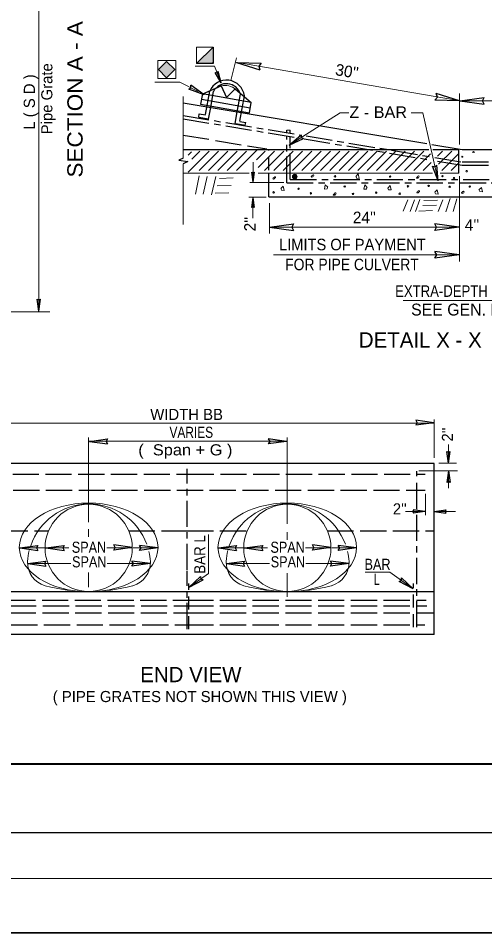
# Model space of a CAD drawing. Extents: x -48 to 160, y -10 to 186.
# Drawn here: x 79.31 to 99.61, y -9.5 to 30.32 of the extents above; entities that cross this region are included whole.
import ezdxf

# ---------------------------------------------------------------- set-up
doc = ezdxf.new("R2010")
doc.units = 0
doc.header["$LTSCALE"] = 0.19
for name, pattern in [('LONG_DASH_SHORT_DASH', [9.9, 6, -1.2, 1.5, -1.2]), ('LONG_DASHED', [7.5, 6, -1.5]), ('MEDIUM_DASHED', [4.5, 3, -1.5])]:
    doc.linetypes.add(name, pattern=pattern)
doc.layers.add('1', color=7, linetype='Continuous', lineweight=13)

msp = doc.modelspace()

# ---------------------------------------------------------------- hatches: boundary and pattern name
at = {"layer": '1'}
for points in [[(87.0624, 28.3436), (87.7923, 29.0652), (87.7899, 28.3427)], [(85.7633, 27.7299), (85.409, 28.0843), (85.7633, 28.4387), (86.1177, 28.0843)], [(91.444, 23.42, 1), (91.241, 23.42, 1)]]:
    msp.add_hatch(color=256, dxfattribs=at).paths.add_polyline_path(points)

# ---------------------------------------------------------------- linework, layer by layer
for p, q in [((80.1992, 17.8231), (80.1992, 35.7794)), ((88.5612, 27.6082), (88.8111, 28.5947)), ((88.7617, 28.3995), (98.2904, 26.7606)), ((87.0037, 28.2336), (87.8416, 28.2336)), ((87.844, 28.2348), (88.1402, 27.5061)), ((85.2531, 27.5369), (86.3289, 27.5369)), ((86.3369, 27.5369), (87.1333, 27.1259)), ((86.4792, 24.2277), (86.4792, 26.9173)), ((98.5142, 24.8206), (98.5142, 27.0352)), ((98.5142, 26.7167), (106.7639, 26.7167)), ((91.091, 24.7932), (93.3181, 26.1941)), ((93.6873, 26.1941), (93.3181, 26.1941)), ((96.4066, 26.1941), (96.9128, 26.1941)), ((96.9128, 26.1941), (97.5794, 23.2366)), ((91.0026, 25.4382), (91.1447, 25.4382)), ((86.6966, 23.6095), (87.6192, 24.532)), ((86.7008, 24.3579), (86.8417, 24.4987)), ((86.8602, 24.1791), (87.2132, 24.532)), ((87.1791, 23.6857), (88.0253, 24.532)), ((87.585, 23.6857), (88.4314, 24.532)), ((87.9911, 23.6857), (88.8374, 24.532)), ((88.3973, 23.6857), (89.2436, 24.532)), ((88.8032, 23.6857), (89.7398, 24.6221)), ((89.6768, 24.1532), (90.0557, 24.532)), ((89.7523, 23.8224), (90.4618, 24.532)), ((90.0216, 23.6857), (90.8679, 24.532)), ((90.4277, 23.6857), (91.2739, 24.532)), ((90.8337, 23.6857), (91.6802, 24.532)), ((91.2398, 23.6857), (92.0861, 24.532)), ((91.646, 23.6857), (92.4925, 24.532)), ((92.052, 23.6857), (92.8983, 24.532)), ((92.4581, 23.6857), (93.3043, 24.532)), ((92.8642, 23.6857), (93.7107, 24.532)), ((93.2702, 23.6857), (94.1166, 24.532)), ((93.6763, 23.6857), (94.5228, 24.532)), ((94.0826, 23.6857), (94.9288, 24.532)), ((94.4886, 23.6857), (95.3348, 24.532)), ((94.8945, 23.6857), (95.741, 24.532)), ((95.3007, 23.6857), (96.1471, 24.532)), ((95.7067, 23.6857), (96.5532, 24.532)), ((96.1129, 23.6857), (96.9592, 24.532)), ((96.5192, 23.6857), (97.2418, 24.4084)), ((97.5502, 24.3108), (97.7714, 24.532)), ((97.6033, 23.9578), (98.1776, 24.532)), ((97.7373, 23.6857), (98.4818, 24.4303)), ((86.4792, 21.3322), (86.4792, 23.9721)), ((89.5302, 23.1923), (89.5302, 24.0577)), ((96.925, 23.6857), (97.2724, 24.033)), ((98.1432, 23.6857), (98.4818, 24.0242)), ((86.4792, 23.5732), (89.3519, 23.5732)), ((89.7421, 23.5732), (97.335, 23.5732)), ((97.6683, 23.5732), (98.4833, 23.5732)), ((87.0158, 22.6538), (87.1847, 23.4594)), ((87.3537, 22.6638), (87.5227, 23.4296)), ((87.7115, 22.6288), (87.9103, 23.4296)), ((88.0592, 23.3448), (88.6556, 23.3648)), ((90.8708, 23.16), (89.3812, 23.16)), ((98.5142, 19.7272), (98.5142, 23.4451)), ((87.8704, 22.6983), (88.4667, 22.7182)), ((87.9698, 23.0167), (88.5662, 23.0366)), ((90.0904, 22.5292), (89.3415, 22.5292)), ((89.5152, 21.6099), (89.5152, 22.4964)), ((96.0655, 21.9227), (96.2692, 22.4099)), ((96.3637, 21.9027), (96.5476, 22.4099)), ((96.6022, 21.9027), (96.7861, 22.4298)), ((96.9549, 22.3802), (97.5512, 22.4001)), ((97.5763, 21.9027), (97.78, 22.4099)), ((97.9142, 21.8828), (98.0981, 22.4696)), ((98.2322, 21.9027), (98.3962, 22.4497)), ((90.2356, 20.9397), (90.2356, 22.2711)), ((96.7362, 21.9227), (97.3326, 21.9426)), ((96.9152, 22.1613), (97.5115, 22.1812)), ((90.2356, 21.225), (98.5142, 21.225)), ((90.4157, 20.0172), (98.387, 20.0172)), ((96.0617, 18.0344), (104.2365, 18.0344)), ((77.777, 17.5406), (80.6767, 17.5406)), ((97.4036, 11.1712), (97.4036, 12.8408)), ((75.7518, 12.6917), (97.4036, 12.6917)), ((82.3635, 8.3733), (82.3635, 12.0665)), ((91.0097, 8.3062), (91.0097, 12.0665)), ((82.3635, 11.8983), (91.0097, 11.8983)), ((98.0359, 10.9477), (98.0359, 11.7532)), ((98.3825, 10.9477), (97.6145, 10.9477)), ((98.423, 10.6115), (96.7463, 10.6115)), ((98.0359, 9.8572), (98.0359, 10.6115)), ((97.0252, 8.677), (97.0252, 9.607)), ((96.1587, 8.8359), (97.0062, 8.8359)), ((97.4098, 8.8359), (98.3312, 8.8359)), ((82.3635, 7.7349), (82.3635, 8.0709)), ((87.5824, 7.8377), (87.5824, 6.1394)), ((91.0097, 7.6005), (91.0097, 7.9365)), ((80.452, 7.2523), (79.5154, 7.2523)), ((81.5145, 7.2523), (80.4742, 7.2523)), ((84.2623, 7.2523), (83.1662, 7.2523)), ((85.3884, 7.2523), (84.3131, 7.2523)), ((89.0982, 7.2523), (88.1616, 7.2523)), ((90.1607, 7.2523), (89.1203, 7.2523)), ((92.9085, 7.2523), (91.8123, 7.2523)), ((94.0346, 7.2523), (92.9592, 7.2523)), ((79.7177, 6.5741), (81.5964, 6.5741)), ((83.1727, 6.5741), (85.0472, 6.5741)), ((88.3639, 6.5741), (90.2426, 6.5741)), ((91.8188, 6.5741), (93.6933, 6.5741)), ((82.3635, 5.5396), (82.3635, 6.1791)), ((87.5824, 6.1394), (86.7455, 5.5393)), ((91.0097, 5.1297), (91.0097, 6.1556)), ((13.8619, -7.1441), (157.8512, -7.1441))]:
    msp.add_line(p, q, dxfattribs=at)
at = {"layer": '1', "lineweight": 25}
for p, q in [((87.7777, 28.9516), (87.7676, 28.9617)), ((87.7702, 28.3786), (87.7777, 28.3861)), ((88.8102, 28.3918), (89.876, 28.3571)), ((88.8102, 28.3918), (89.8269, 28.071)), ((88.1403, 27.5062), (87.883, 27.9532)), ((88.1403, 27.5062), (88.013, 28.006)), ((87.3975, 26.9901), (86.7272, 27.227)), ((87.3975, 26.9901), (86.816, 27.3989)), ((87.3347, 27.0248), (88.1393, 27.3724)), ((88.767, 27.2285), (89.4362, 26.6465)), ((87.2807, 26.7927), (89.4038, 26.4183)), ((98.5096, 26.7226), (97.4439, 26.7572)), ((98.5096, 26.7226), (97.4928, 27.0434)), ((98.5306, 26.7176), (99.5869, 26.8627)), ((98.5306, 26.7176), (99.5869, 26.5727)), ((86.4792, 26.6315), (97.0928, 24.8623)), ((91.0913, 24.7929), (91.6181, 25.2349)), ((91.0913, 24.7929), (91.7177, 25.0764)), ((97.3091, 24.8263), (98.6238, 24.6072)), ((86.4792, 24.6072), (97.1795, 24.6072)), ((97.3572, 24.6072), (98.4917, 24.6072)), ((98.4833, 23.5732), (98.4833, 24.6072)), ((98.6238, 24.6072), (106.7531, 24.6072)), ((97.5797, 23.2368), (97.5212, 23.9219)), ((89.5304, 23.1924), (89.4719, 23.6182)), ((89.5304, 23.1924), (89.5889, 23.6182)), ((90.2133, 22.5397), (90.2133, 23.5715)), ((97.5797, 23.2368), (97.3387, 23.8807)), ((89.515, 22.4963), (89.4565, 22.0706)), ((89.515, 22.4963), (89.5735, 22.0706)), ((90.2133, 22.5397), (104.2901, 22.5397)), ((90.2357, 21.2244), (91.2918, 21.3694)), ((90.2357, 21.2244), (91.2918, 21.0792)), ((98.4863, 21.2232), (97.4303, 21.3682)), ((98.4863, 21.2232), (97.4303, 21.0781)), ((98.4964, 20.0177), (97.4402, 20.1629)), ((98.4964, 20.0177), (97.4402, 19.8727)), ((80.1993, 17.5632), (80.1268, 18.0918)), ((80.1993, 17.5632), (80.2722, 18.0918)), ((97.397, 12.702), (96.6038, 12.811)), ((97.397, 12.702), (96.6038, 12.5929)), ((82.4042, 11.8942), (83.1974, 12.0032)), ((90.9827, 11.8942), (90.1896, 12.0032)), ((82.4042, 11.8942), (83.1974, 11.7852)), ((90.9827, 11.8942), (90.1896, 11.7852)), ((98.0362, 10.9477), (97.966, 11.4587)), ((98.0362, 10.9477), (98.1063, 11.4587)), ((75.7337, 10.9501), (88.7556, 10.9501)), ((86.0083, 10.9501), (97.4017, 10.9501)), ((97.4017, 3.4784), (97.4017, 10.9284)), ((98.0357, 10.6114), (97.9655, 10.1005)), ((98.0357, 10.6114), (98.1058, 10.1005)), ((97.0061, 8.8362), (96.4952, 8.9063)), ((97.0061, 8.8362), (96.4952, 8.766)), ((97.4098, 8.8357), (97.9207, 8.9058)), ((97.4098, 8.8357), (97.9207, 8.7655)), ((79.3687, 7.252), (80.1617, 7.3611)), ((79.3687, 7.252), (80.1617, 7.143)), ((80.5102, 7.252), (81.3032, 7.3611)), ((80.5102, 7.252), (81.3032, 7.143)), ((84.2616, 7.2719), (83.4686, 7.3808)), ((84.2616, 7.2719), (83.4686, 7.1627)), ((85.3815, 7.2503), (84.5885, 7.3592)), ((85.3815, 7.2503), (84.5885, 7.1412)), ((88.0148, 7.252), (88.8079, 7.3611)), ((88.0148, 7.252), (88.8079, 7.143)), ((89.1563, 7.252), (89.9494, 7.3611)), ((89.1563, 7.252), (89.9494, 7.143)), ((92.9077, 7.2719), (92.1148, 7.3808)), ((92.9077, 7.2719), (92.1148, 7.1627)), ((94.0277, 7.2503), (93.2347, 7.3592)), ((94.0277, 7.2503), (93.2347, 7.1412)), ((79.7178, 6.5737), (80.5113, 6.6827)), ((79.7178, 6.5737), (80.5113, 6.4646)), ((85.047, 6.5743), (84.2539, 6.6834)), ((85.047, 6.5743), (84.2539, 6.4654)), ((88.364, 6.5737), (89.1575, 6.6827)), ((88.364, 6.5737), (89.1575, 6.4646)), ((93.6932, 6.5743), (92.9001, 6.6834)), ((93.6932, 6.5743), (92.9001, 6.4654)), ((86.7458, 5.5392), (87.2448, 6.0122)), ((86.7458, 5.5392), (87.3539, 5.86)), ((96.4912, 5.474), (95.883, 5.7949)), ((96.4912, 5.474), (95.9922, 5.947)), ((75.7348, 5.3583), (88.7567, 5.3583)), ((86.4535, 5.3583), (97.4029, 5.3583)), ((75.7337, 3.4997), (88.7556, 3.4997)), ((86.6019, 3.4997), (97.4017, 3.4997)), ((19.8616, -5.1441), (157.8512, -5.1441))]:
    msp.add_line(p, q, dxfattribs=at)
at = {"layer": '1', "linetype": 'LONG_DASHED', "lineweight": 25}
for p, q in [((87.4599, 26.1197), (87.64, 27.1406)), ((87.6835, 26.443), (87.8041, 27.1276)), ((88.8377, 26.2427), (88.9745, 27.0183)), ((88.9529, 25.8309), (89.1487, 26.9411)), ((87.5932, 25.9308), (87.6815, 26.4311)), ((87.1621, 26.0173), (87.1872, 26.1599)), ((87.163, 26.01), (87.5894, 25.9347)), ((87.1872, 26.1599), (87.458, 26.1121)), ((88.7472, 25.7297), (88.8371, 26.2385)), ((88.7546, 25.7343), (89.1955, 25.6565)), ((88.945, 25.8262), (89.2093, 25.7796)), ((89.1882, 25.6603), (89.2093, 25.7796)), ((86.4792, 25.2335), (90.1226, 24.626)), ((76.2154, 10.4607), (86.6793, 10.4607)), ((86.6793, 10.4607), (97.0203, 10.4607)), ((96.651, 8.9462), (96.651, 10.5977)), ((76.2366, 9.7753), (97.0203, 9.7753)), ((75.7348, 7.9979), (80.6257, 7.9979)), ((84.1159, 7.9979), (86.658, 7.9979)), ((86.658, 7.9979), (89.2718, 7.9979)), ((92.7621, 7.9979), (97.4029, 7.9979)), ((76.0656, 4.9718), (86.658, 4.9718)), ((86.658, 4.9718), (97.0552, 4.9718)), ((76.1004, 4.7334), (86.658, 4.7334)), ((77.5132, 4.4308), (86.658, 4.4308)), ((86.658, 4.7334), (97.09, 4.7334)), ((86.658, 4.4308), (97.4017, 4.4308)), ((76.1511, 3.8997), (86.658, 3.8997)), ((86.658, 3.8997), (97.0002, 3.8997))]:
    msp.add_line(p, q, dxfattribs=at)
at = {"layer": '1', "linetype": 'LONG_DASH_SHORT_DASH', "lineweight": 25}
for p, q in [((86.4792, 26.0861), (91.5525, 25.2404)), ((86.4792, 25.9432), (91.4333, 25.1173)), ((91.0026, 25.3447), (91.0026, 25.4382)), ((91.0026, 23.1521), (91.0026, 25.1689)), ((91.1447, 25.3246), (91.1447, 25.4382)), ((91.1447, 24.8605), (91.1447, 25.1545)), ((91.8438, 25.1919), (97.2477, 24.2912)), ((91.1447, 23.2952), (91.1447, 24.7884)), ((91.7487, 25.0648), (97.2677, 24.1447)), ((97.4423, 24.2587), (98.6278, 24.0611)), ((97.556, 24.0967), (98.6278, 23.918)), ((98.6278, 24.0611), (105.972, 24.0611)), ((98.6278, 23.918), (105.7998, 23.918)), ((91.0026, 23.1521), (105.7998, 23.1521)), ((91.1447, 23.2952), (105.7998, 23.2952)), ((86.658, 6.29), (86.658, 10.6937)), ((96.651, 3.7992), (96.651, 8.7442)), ((86.658, 3.7171), (86.658, 6.2452))]:
    msp.add_line(p, q, dxfattribs=at)
at = {"layer": '1', "linetype": 'MEDIUM_DASHED', "lineweight": 25}
for p, q in [((90.2133, 23.7068), (90.2133, 24.6072)), ((86.7337, 3.7171), (86.7337, 5.6995)), ((96.5057, 3.7984), (96.5057, 5.6995))]:
    msp.add_line(p, q, dxfattribs=at)
at = {"layer": '1', "lineweight": 40}
msp.add_line((25.8609, -2.1444), (155.8512, -2.1444), dxfattribs=at)
at = {"layer": '1', "lineweight": 35}
msp.add_lwpolyline([(160.1198, 98.7473), (11.4292, 98.7473), (11.4292, -9.5026), (160.1198, -9.5026)], close=True, dxfattribs=at)
at = {"layer": '1'}
for points in [[(87.0607, 28.3427), (87.7899, 28.3427), (87.7899, 29.0646), (87.0607, 29.0646)], [(86.1634, 27.6918), (85.3743, 27.6918), (85.3743, 28.4809), (86.1634, 28.4809)], [(85.7633, 27.7299), (85.409, 28.0843), (85.7633, 28.4387), (86.1177, 28.0843)]]:
    msp.add_lwpolyline(points, close=True, dxfattribs=at)
at = {"layer": '1', "linetype": 'LONG_DASHED', "lineweight": 25}
msp.add_lwpolyline([(87.0624, 28.3436), (87.7923, 29.0652), (87.7899, 28.3427)], close=True, dxfattribs=at)
at = {"layer": '1', "lineweight": 25}
for points in [[(89.876, 28.3571), (89.7707, 28.2264), (89.8269, 28.071)], [(87.883, 27.9532), (87.9636, 27.9432), (88.013, 28.006)], [(86.7272, 27.227), (86.8208, 27.2888), (86.816, 27.3989)], [(88.1399, 27.3721), (88.3679, 26.8649), (88.7503, 27.2427)], [(97.4439, 26.7572), (97.5493, 26.888), (97.4928, 27.0434)], [(99.5869, 26.5727), (99.5053, 26.7192), (99.5869, 26.8627)], [(91.6181, 25.2349), (91.6238, 25.1267), (91.7177, 25.0764)], [(86.4792, 24.2277), (86.2933, 24.1396), (86.6863, 24.0818), (86.4792, 23.9721)], [(97.3387, 23.8807), (97.4425, 23.8501), (97.5212, 23.9219)], [(89.4719, 23.6182), (89.531, 23.5852), (89.5889, 23.6182)], [(89.5735, 22.0706), (89.5143, 22.1035), (89.4565, 22.0706)], [(91.2918, 21.3694), (91.2103, 21.2228), (91.2918, 21.0792)], [(97.4303, 21.0781), (97.5119, 21.2246), (97.4303, 21.3682)], [(97.4402, 19.8727), (97.5218, 20.0193), (97.4402, 20.1629)], [(80.1268, 18.0918), (80.2003, 18.0507), (80.2722, 18.0918)], [(96.6038, 12.811), (96.665, 12.7007), (96.6038, 12.5929)], [(83.1974, 12.0032), (83.1363, 11.8929), (83.1974, 11.7852)], [(90.1896, 12.0032), (90.2507, 11.8929), (90.1896, 11.7852)], [(97.966, 11.4587), (98.0369, 11.4192), (98.1063, 11.4587)], [(98.1058, 10.1005), (98.0349, 10.14), (97.9655, 10.1005)], [(96.4952, 8.766), (96.5347, 8.8369), (96.4952, 8.9063)], [(97.9207, 8.9058), (97.8812, 8.8349), (97.9207, 8.7655)], [(80.1617, 7.3611), (80.1006, 7.2506), (80.1617, 7.143)], [(81.3032, 7.3611), (81.2421, 7.2506), (81.3032, 7.143)], [(83.4686, 7.1627), (83.5297, 7.2729), (83.4686, 7.3808)], [(84.5885, 7.1412), (84.6496, 7.2513), (84.5885, 7.3592)], [(88.8079, 7.3611), (88.7467, 7.2506), (88.8079, 7.143)], [(89.9494, 7.3611), (89.8882, 7.2506), (89.9494, 7.143)], [(92.1148, 7.1627), (92.1758, 7.2729), (92.1148, 7.3808)], [(93.2347, 7.1412), (93.2957, 7.2513), (93.2347, 7.3592)], [(80.5113, 6.6827), (80.4498, 6.5722), (80.5113, 6.4646)], [(84.2539, 6.4654), (84.3151, 6.5754), (84.2539, 6.6834)], [(89.1575, 6.6827), (89.096, 6.5722), (89.1575, 6.4646)], [(92.9001, 6.4654), (92.9612, 6.5754), (92.9001, 6.6834)], [(87.2448, 6.0122), (87.2571, 5.9046), (87.3539, 5.86)], [(95.883, 5.7949), (95.981, 5.8411), (95.9922, 5.947)]]:
    msp.add_lwpolyline(points, dxfattribs=at)
msp.add_lwpolyline([(87.2429, 26.5779), (89.3658, 26.2033), (89.4452, 26.6531), (87.3222, 27.0275)], close=True, dxfattribs=at)
at = {"layer": '1'}
for points in [[(92.1602, 23.432), (92.1333, 23.4187), (92.1108, 23.4054), (92.0885, 23.4007), (92.066, 23.4007), (92.0528, 23.4233), (92.066, 23.4456), (92.0885, 23.45), (92.1063, 23.4678), (92.1199, 23.4857), (92.1377, 23.4994), (92.1602, 23.4994), (92.1693, 23.4771), (92.1647, 23.4546)], [(93.9972, 23.4247), (94.1049, 23.5365), (94.1451, 23.3439), (94.0287, 23.3529), (94.0062, 23.4202)], [(90.4917, 23.3484), (90.4649, 23.335), (90.4424, 23.3217), (90.4201, 23.317), (90.3977, 23.317), (90.3843, 23.3395), (90.3977, 23.3618), (90.4201, 23.3665), (90.4379, 23.3842), (90.4516, 23.4022), (90.4693, 23.4156), (90.4917, 23.4156), (90.5007, 23.3932), (90.4962, 23.3708)], [(96.7422, 23.3824), (96.7155, 23.3691), (96.6929, 23.3558), (96.6707, 23.3512), (96.6482, 23.3512), (96.635, 23.3737), (96.6482, 23.396), (96.6707, 23.4004), (96.6887, 23.4183), (96.702, 23.4362), (96.7199, 23.4498), (96.7422, 23.4498), (96.7513, 23.4275), (96.7468, 23.405)], [(90.7332, 22.8985), (90.8406, 23.0104), (90.881, 22.8178), (90.7645, 22.8267), (90.7422, 22.894)], [(92.7761, 22.959), (92.6685, 23.0711), (92.6281, 22.8786), (92.7446, 22.8876), (92.7669, 22.9547)], [(93.1268, 22.6416), (93.0998, 22.6282), (93.0775, 22.6148), (93.0551, 22.6102), (93.0327, 22.6102), (93.0193, 22.6327), (93.0327, 22.6549), (93.0551, 22.6597), (93.0732, 22.6774), (93.0866, 22.6953), (93.1042, 22.7087), (93.1268, 22.7087), (93.1358, 22.6864), (93.1312, 22.664)], [(94.4937, 22.9542), (94.3862, 23.066), (94.3459, 22.8734), (94.4623, 22.8825), (94.4847, 22.9497)], [(95.3882, 22.9233), (95.4956, 23.0352), (95.536, 22.8427), (95.4196, 22.8515), (95.397, 22.9188)], [(96.7588, 22.7424), (96.7321, 22.729), (96.7095, 22.7157), (96.6872, 22.711), (96.6648, 22.711), (96.6514, 22.7335), (96.6648, 22.7557), (96.6872, 22.7605), (96.7051, 22.7782), (96.7188, 22.7962), (96.7364, 22.8096), (96.7588, 22.8096), (96.7679, 22.7873), (96.7634, 22.7648)], [(97.4333, 22.7408), (97.541, 22.8527), (97.5812, 22.6601), (97.4648, 22.6691), (97.4424, 22.7363)], [(98.7018, 22.7212), (98.6748, 22.7078), (98.6526, 22.6944), (98.6302, 22.6898), (98.6078, 22.6898), (98.5945, 22.7123), (98.6078, 22.7345), (98.6302, 22.7392), (98.6482, 22.757), (98.6616, 22.7749), (98.6796, 22.7883), (98.7018, 22.7883), (98.7107, 22.766), (98.7064, 22.7436)], [(99.3577, 22.8392), (99.4652, 22.9511), (99.5054, 22.7585), (99.3892, 22.7673), (99.3667, 22.8347)], [(94.4074, 6.196), (95.4838, 6.196), (96.4911, 5.4737)]]:
    msp.add_lwpolyline(points, dxfattribs=at)
for centre, radius in [((98.6338, 24.2894), 0.0215), ((91.3425, 23.42), 0.1015), ((98.8197, 23.6593), 0.0343), ((93.0945, 23.4339), 0.0343), ((95.49, 23.4234), 0.0277), ((97.7683, 23.44), 0.0277), ((98.2751, 23.3527), 0.0343), ((90.4199, 22.7336), 0.0343), ((91.5049, 22.8951), 0.0296), ((92.0428, 22.6966), 0.0332), ((93.5128, 22.9908), 0.0296), ((93.8762, 22.6697), 0.0332), ((94.8887, 22.7235), 0.0296), ((95.9076, 22.6778), 0.0332), ((96.2649, 23.0034), 0.0343), ((97.1686, 23.0174), 0.0296), ((98.0847, 22.9799), 0.0332), ((98.9574, 22.9889), 0.0296), ((82.3708, 7.2549), 1.8967), ((91.0169, 7.2549), 1.8967)]:
    msp.add_circle(centre, radius, dxfattribs=at)
at = {"layer": '1', "lineweight": 25}
for radius, start, end in [(0.7886, 7.69064, 157.24411), (0.6343, 16.75256, 152.58609)]:
    msp.add_arc((88.3672, 26.8355), radius, start, end, dxfattribs=at)
at = {"layer": '1'}
for centre, radius, start, end in [((88.3007, 26.6354), 0.7545, 51.82348, 102.3521), ((99.1182, 24.4778), 0.0343, 332.82914, 207.63004), ((80.7836, 6.6326), 1.0741, 179.17254, 253.13389), ((83.9839, 6.6326), 1.0741, 286.86611, 0.85215), ((89.4298, 6.6326), 1.0741, 179.17254, 253.13389), ((92.63, 6.6326), 1.0741, 286.86611, 0.85215), ((82.3837, 12.9044), 7.5461, 255.4194, 284.58189), ((91.0298, 12.9044), 7.5461, 255.4194, 284.58189)]:
    msp.add_arc(centre, radius, start, end, dxfattribs=at)
for centre in [(82.3706, 7.2752), (91.0168, 7.2752)]:
    msp.add_ellipse(centre, major_axis=(3.018, 0), ratio=0.640369, dxfattribs=at)
for centre, start_param, end_param in [((82.3838, 6.4897), 0.3536846, 2.8142971), ((91.0299, 6.4897), 0.3536846, 2.8142971), ((82.3838, 6.4897), 2.8940951, 3.0764327), ((82.3838, 6.4897), 0.0653141, 0.2271113), ((91.0299, 6.4897), 2.8940951, 3.0764327), ((91.0299, 6.4897), 0.0653141, 0.2271113)]:
    msp.add_ellipse(centre, major_axis=(2.6792, 0), ratio=0.999132, start_param=start_param, end_param=end_param, dxfattribs=at)

# ---------------------------------------------------------------- texts
for s, height, width, p in [('SECTION A - A', 0.6666, 1.1, (82.1085, 23.3804)), ('BAR L', 0.484, 0.9, (87.4493, 6.1284))]:
    msp.add_text(s, height=height, rotation=90, dxfattribs=dict(at, width=width)).set_placement(p)
for s, height, rotation, p in [('Pipe Grate', 0.484, 90, (80.7916, 25.2658)), ("30''", 0.5025, 350.58, (93.0763, 27.8468)), ('L ( S D )', 0.484, 90, (80.0307, 25.4666)), ("2''", 0.5025, 90, (89.6413, 21.0372)), ("2''", 0.484, 90, (98.2276, 11.8861))]:
    msp.add_text(s, height=height, rotation=rotation, dxfattribs=at).set_placement(p)
for s, height, width, p in [('Z - BAR', 0.5025, 1.05, (93.7185, 25.9758)), ('LIMITS OF PAYMENT', 0.5025, 0.95, (90.6548, 20.2132)), ('FOR PIPE CULVERT', 0.5025, 0.9, (90.924, 19.346)), ('EXTRA-DEPTH', 0.5025, 0.85, (95.7105, 18.1861)), ('VARIES', 0.484, 0.8, (85.8875, 12.0458)), ('(  Span + G )', 0.484, 1.1, (84.5312, 11.283)), ('SPAN', 0.484, 0.85, (81.6352, 7.0402)), ('SPAN', 0.484, 0.85, (90.2813, 7.0402)), ('SPAN', 0.484, 0.85, (81.6478, 6.4056)), ('SPAN', 0.484, 0.85, (90.2939, 6.4056)), ('BAR', 0.484, 0.85, (94.3784, 6.2982)), ('L', 0.484, 0.75, (94.7722, 5.6415))]:
    msp.add_text(s, height=height, dxfattribs=dict(at, width=width)).set_placement(p)
for s, height, p in [("24''", 0.5025, (93.8691, 21.3942)), ("4''", 0.5025, (98.7412, 21.0656)), ('SEE GEN. NOTE 12', 0.5166, (96.4024, 17.3742)), ('DETAIL X - X', 0.6666, (94.1281, 15.9777)), ('WIDTH BB', 0.484, (85.0525, 12.8242)), ("2''", 0.484, (95.6089, 8.7114)), ('END VIEW', 0.6666, (84.6151, 1.4063)), ('( PIPE GRATES NOT SHOWN THIS VIEW )', 0.484, (80.8077, 0.5399))]:
    msp.add_text(s, height=height, dxfattribs=at).set_placement(p)

doc.saveas('drawing.dxf')
